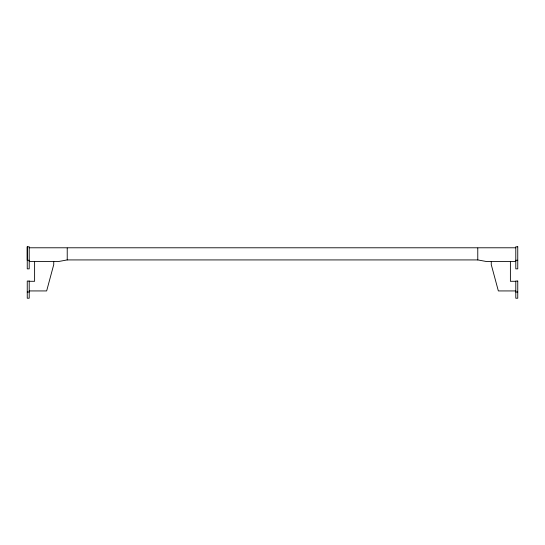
<?xml version="1.0" encoding="UTF-8"?>
<svg xmlns="http://www.w3.org/2000/svg" width="545" height="545" viewBox="0 0 545 545"><rect width="100%" height="100%" fill="white"/><g stroke="black" fill="none" stroke-linecap="round" stroke-linejoin="round"><path stroke-width="0.82" d="M27.25 246.783L27.25 268.855L29.212 268.855L29.212 246.783L27.25 246.783L27.25 260.265L29.212 260.265M515.788 261.505L486.358 261.505L477.774 259.924L67.226 259.924L58.642 261.505L29.212 261.505M29.212 247.784L515.788 247.784M515.788 260.265L517.75 260.265M29.212 281.295L34.608 281.295L34.608 261.505M515.788 281.295L510.393 281.295L510.393 261.505M29.212 290.935L46.652 290.935L53.737 264.638L53.737 261.505M515.788 290.935L498.348 290.935L491.263 264.638L491.263 261.505M27.25 292.018L29.212 292.018M515.788 292.018L517.75 292.018M477.774 248.077L477.774 259.924M67.226 248.077L67.226 259.924M517.75 246.783L515.788 246.783L515.788 268.855L517.75 268.855L517.75 246.783M29.212 281.05L27.25 281.05L27.25 298.217L29.212 298.217L29.212 281.05M517.75 281.05L515.788 281.05L515.788 298.217L517.75 298.217L517.75 281.05"/></g></svg>
